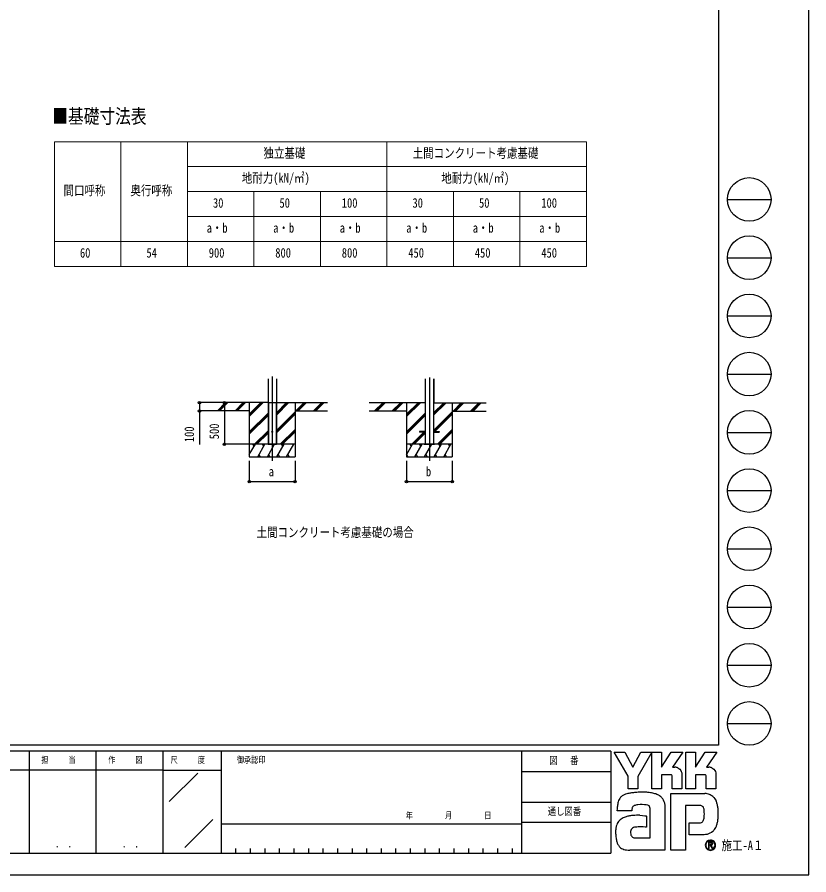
# Model space of a CAD drawing. Units: millimetres, scale not verified. Extents: x -14718 to 14718, y -10397 to 10401.
# Drawn here: x 5195 to 14718, y -10389 to -77 of the extents above; entities that cross this region are included whole.
import ezdxf
from ezdxf.enums import TextEntityAlignment as Align

# ---------------------------------------------------------------- set-up
doc = ezdxf.new("R2010")
doc.units = ezdxf.units.MM
doc.header["$LTSCALE"] = 50
doc.layers.add('0-1_TABLE1', color=7, linetype='Continuous', lineweight=18)
for name, color, linetype in [('0-2_USER1', 3, 'Continuous'), ('0-4_YKK_12', 2, 'Continuous'), ('0-5_YKK_A1', 4, 'Continuous'), ('0-6_YKK_D', 6, 'Continuous'), ('0-7_YKK_ZWAK', 7, 'Continuous')]:
    doc.layers.add(name, color=color, linetype=linetype)
doc.styles.add('ＭＳ ゴシック', font='')
doc.styles.get('ＭＳ ゴシック').set_extended_font_data('MS Gothic')

msp = doc.modelspace()

# ---------------------------------------------------------------- linework, layer by layer
at = {"layer": '0-1_TABLE1'}
for p, q in [((5642.58, -1573.84), (12042.58, -1573.84)), ((5642.58, -1573.84), (5642.58, -3073.84)), ((6442.58, -1573.84), (6442.58, -3073.84)), ((7242.58, -1573.84), (7242.58, -3073.84)), ((9642.58, -1573.84), (9642.58, -3073.84)), ((7242.58, -1873.84), (12042.58, -1873.84)), ((7242.58, -2173.84), (12042.58, -2173.84)), ((8042.58, -2173.84), (8042.58, -3073.84)), ((8842.58, -2173.84), (8842.58, -3073.84)), ((10442.58, -2173.84), (10442.58, -3073.84)), ((11242.58, -2173.84), (11242.58, -3073.84)), ((7242.58, -2473.84), (12042.58, -2473.84)), ((5642.58, -3073.84), (12042.58, -3073.84))]:
    msp.add_line(p, q, dxfattribs=at)
for points in [[(12042.58, -1573.84), (12042.58, -2173.84), (12042.58, -3073.84)], [(5642.58, -2773.84), (8042.58, -2773.84), (8842.58, -2773.84), (12042.58, -2773.84)]]:
    msp.add_lwpolyline(points, dxfattribs=at)
at = {"layer": '0-4_YKK_12'}
for p, q in [((8262.32, -4397.75), (8262.32, -5411.6)), ((10153.32, -4409.4), (10153.32, -5412.6))]:
    msp.add_line(p, q, dxfattribs=at)
at = {"layer": '0-5_YKK_A1'}
for p, q in [((8212.32, -4427.25), (8212.32, -5211.6)), ((8312.32, -4427.25), (8312.32, -5211.6)), ((8312.32, -4427.25), (8312.32, -5211.6)), ((10102.92, -4427.25), (10102.92, -4712.6)), ((10103.32, -4427.25), (10103.32, -5212.6)), ((10203.32, -4427.25), (10203.32, -5212.6)), ((10204.92, -4427.25), (10204.92, -4712.6)), ((8212.32, -4711.6), (7536.37, -4711.6)), ((7603.06, -4810.2), (7701.66, -4711.6)), ((7615.8, -4811.6), (7715.8, -4711.6)), ((7629.94, -4811.6), (7729.94, -4711.6)), ((7815.19, -4810.2), (7913.79, -4711.6)), ((7827.93, -4811.6), (7927.93, -4711.6)), ((7842.07, -4811.6), (7942.07, -4711.6)), ((7987.32, -4711.6), (7987.32, -5361.6)), ((7987.32, -4878.48), (8154.21, -4711.6)), ((7987.32, -4864.34), (8140.06, -4711.6)), ((7987.32, -4850.2), (8125.92, -4711.6)), ((8212.32, -4711.6), (8312.32, -4711.6)), ((8214.82, -4711.6), (8214.82, -5211.6)), ((8216.32, -4711.6), (8216.32, -5211.6)), ((8308.32, -4711.6), (8308.32, -5211.6)), ((8309.82, -4711.6), (8309.82, -5211.6)), ((8312.32, -4861.85), (8462.57, -4711.6)), ((8312.32, -4847.71), (8448.43, -4711.6)), ((8312.32, -4833.56), (8434.29, -4711.6)), ((8312.32, -4711.6), (8927.94, -4711.6)), ((8537.32, -4711.6), (8537.32, -5361.6)), ((8546.42, -4811.6), (8646.42, -4711.6)), ((8560.56, -4811.6), (8660.56, -4711.6)), ((8574.71, -4811.6), (8674.71, -4711.6)), ((8758.55, -4811.6), (8858.55, -4711.6)), ((8772.7, -4811.6), (8872.7, -4711.6)), ((8786.84, -4811.6), (8886.84, -4711.6)), ((10102.51, -4712.6), (9427.37, -4712.6)), ((9494.06, -4811.2), (9592.66, -4712.6)), ((9506.8, -4812.6), (9606.8, -4712.6)), ((9520.94, -4812.6), (9620.94, -4712.6)), ((9706.19, -4811.2), (9804.79, -4712.6)), ((9718.93, -4812.6), (9818.93, -4712.6)), ((9733.07, -4812.6), (9833.07, -4712.6)), ((9878.32, -4712.6), (9878.32, -5362.6)), ((9878.32, -4879.48), (10045.21, -4712.6)), ((9878.32, -4865.34), (10031.06, -4712.6)), ((9878.32, -4851.2), (10016.92, -4712.6)), ((10102.02, -4712.6), (10102.62, -4712.6)), ((10203.32, -4862.85), (10353.57, -4712.6)), ((10203.32, -4848.71), (10339.43, -4712.6)), ((10203.32, -4834.56), (10325.29, -4712.6)), ((10203.32, -4712.6), (10203.42, -4712.6)), ((10203.42, -4712.6), (10203.72, -4712.6)), ((10204.13, -4712.6), (10836.53, -4712.6)), ((10204.62, -4712.6), (10204.92, -4712.6)), ((10428.32, -4712.6), (10428.32, -5362.6)), ((10437.42, -4812.6), (10537.42, -4712.6)), ((10451.56, -4812.6), (10551.56, -4712.6)), ((10465.71, -4812.6), (10565.71, -4712.6)), ((10649.55, -4812.6), (10749.56, -4712.6)), ((10663.7, -4812.6), (10763.7, -4712.6)), ((10677.84, -4812.6), (10777.84, -4712.6)), ((7987.32, -4811.6), (7536.37, -4811.6)), ((7987.32, -5062.33), (8212.32, -4837.33)), ((8312.32, -5045.69), (8537.32, -4820.7)), ((8312.32, -5059.84), (8537.32, -4834.84)), ((8537.32, -4811.6), (8927.94, -4811.6)), ((9878.32, -4812.6), (9427.37, -4812.6)), ((9878.32, -5063.33), (10103.32, -4838.33)), ((10203.32, -5046.69), (10428.32, -4821.7)), ((10206.06, -5058.1), (10428.32, -4835.84)), ((10428.32, -4812.6), (10836.53, -4812.6)), ((7987.32, -5076.47), (8212.32, -4851.47)), ((7987.32, -5090.61), (8212.32, -4865.61)), ((8312.32, -5073.98), (8537.32, -4848.98)), ((9878.32, -5077.47), (10103.32, -4852.47)), ((9878.32, -5091.61), (10103.32, -4866.61)), ((10220.2, -5058.1), (10428.32, -4849.98)), ((8050.18, -5211.6), (8212.32, -5049.46)), ((8358.55, -5211.6), (8537.32, -5032.83)), ((8372.69, -5211.6), (8537.32, -5046.97)), ((10095.68, -5058.1), (10103.32, -5050.46)), ((10095.68, -5058.1), (10103.32, -5050.46)), ((10249.55, -5212.6), (10428.32, -5033.83)), ((10263.69, -5212.6), (10428.32, -5047.97)), ((8064.33, -5211.6), (8212.32, -5063.6)), ((8078.47, -5211.6), (8212.32, -5077.74)), ((8386.83, -5211.6), (8537.32, -5061.11)), ((9941.18, -5212.6), (10086.68, -5067.1)), ((9955.33, -5212.6), (10100.83, -5067.1)), ((9969.47, -5212.6), (10103.32, -5078.74)), ((10103.32, -5058.1), (10035.82, -5058.1)), ((10035.82, -5058.1), (10035.82, -5067.1)), ((10103.32, -5067.1), (10035.82, -5067.1)), ((10203.32, -5058.1), (10270.82, -5058.1)), ((10203.32, -5074.98), (10211.2, -5067.1)), ((10203.32, -5074.98), (10211.2, -5067.1)), ((10203.32, -5067.1), (10270.82, -5067.1)), ((10270.82, -5058.1), (10270.82, -5067.1)), ((10277.83, -5212.6), (10428.32, -5062.11)), ((8537.32, -5211.6), (7987.32, -5211.6)), ((7987.32, -5337.05), (8059.75, -5211.6)), ((8044.75, -5237.58), (8029.75, -5211.6)), ((8088.62, -5361.6), (8175.22, -5211.6)), ((8160.22, -5237.58), (8145.22, -5211.6)), ((8204.09, -5361.6), (8290.69, -5211.6)), ((8275.69, -5237.58), (8260.69, -5211.6)), ((8319.56, -5361.6), (8406.16, -5211.6)), ((8391.16, -5237.58), (8376.16, -5211.6)), ((8435.03, -5361.6), (8521.63, -5211.6)), ((10428.32, -5212.6), (9878.32, -5212.6)), ((9878.32, -5338.05), (9950.75, -5212.6)), ((9935.75, -5238.58), (9920.75, -5212.6)), ((9979.62, -5362.6), (10066.22, -5212.6)), ((10051.22, -5238.58), (10036.22, -5212.6)), ((10092.42, -5212.6), (10214.22, -5212.6)), ((10095.09, -5362.6), (10181.69, -5212.6)), ((10166.69, -5238.58), (10151.69, -5212.6)), ((10210.56, -5362.6), (10297.16, -5212.6)), ((10282.16, -5238.58), (10267.16, -5212.6)), ((10326.03, -5362.6), (10412.63, -5212.6)), ((10397.63, -5238.58), (10382.63, -5212.6)), ((7987.32, -5361.6), (8537.32, -5361.6)), ((8103.62, -5335.62), (8118.62, -5361.6)), ((8219.09, -5335.62), (8234.09, -5361.6)), ((8334.56, -5335.62), (8349.56, -5361.6)), ((8450.03, -5335.62), (8465.03, -5361.6)), ((9879.15, -5336.62), (9894.15, -5362.6)), ((9994.62, -5336.62), (10009.62, -5362.6)), ((10110.09, -5336.62), (10125.09, -5362.6)), ((10225.56, -5336.62), (10240.56, -5362.6)), ((10341.03, -5336.62), (10356.03, -5362.6)), ((9878.32, -5362.6), (10428.32, -5362.6))]:
    msp.add_line(p, q, dxfattribs=at)
for points in [[(8212.32, -4427.25), (8212.32, -5211.6), (8312.32, -5211.6)], [(10101.72, -4427.25), (10101.72, -4712.6), (10102.02, -4712.6)], [(10203.72, -4427.25), (10203.72, -4712.6), (10204.02, -4712.6), (10204.62, -4712.6)], [(10102.62, -4712.6), (10102.92, -4712.6), (10103.22, -4712.6), (10103.32, -4712.6)]]:
    msp.add_lwpolyline(points, dxfattribs=at)
msp.add_circle((8262.32, -5061.6), 5, dxfattribs=at)
at = {"layer": '0-6_YKK_D'}
for p, q in [((7535.37, -4711.6), (7386.32, -4711.6)), ((7687.32, -4711.6), (7687.32, -5211.6)), ((7535.37, -4811.6), (7386.32, -4811.6)), ((7986.32, -5211.6), (7686.32, -5211.6)), ((7987.32, -5411.6), (7987.32, -5662.6)), ((8537.32, -5411.6), (8537.32, -5662.6)), ((9878.32, -5412.6), (9878.32, -5662.6)), ((10428.32, -5412.6), (10428.32, -5662.6)), ((7987.32, -5661.6), (8537.32, -5661.6)), ((9878.32, -5661.6), (10428.32, -5661.6))]:
    msp.add_line(p, q, dxfattribs=at)
msp.add_lwpolyline([(7387.32, -4711.6), (7387.32, -4811.6), (7387.32, -5216.7)], dxfattribs=at)
for centre in [(7387.32, -4711.6), (7687.32, -4711.6), (7387.32, -4811.6), (7687.32, -5211.6), (7987.32, -5661.6), (8537.32, -5661.6), (9878.32, -5661.6), (10428.32, -5661.6)]:
    msp.add_circle(centre, 14.88, dxfattribs=at)
at = {"layer": '0-7_YKK_ZWAK'}
for p, q in [((13632.57, 9718.4), (13632.57, -8831.6)), ((13737.57, -2269.1), (14262.57, -2269.1)), ((13737.57, -2969.1), (14262.57, -2969.1)), ((13737.57, -3669.1), (14262.57, -3669.1)), ((13737.57, -4369.1), (14262.57, -4369.1)), ((13737.57, -5069.1), (14262.57, -5069.1)), ((13737.57, -5769.1), (14262.57, -5769.1)), ((13737.57, -6469.1), (14262.57, -6469.1)), ((13737.57, -7169.1), (14262.57, -7169.1)), ((13737.57, -7869.1), (14262.57, -7869.1)), ((13737.57, -8569.1), (14262.57, -8569.1)), ((13632.57, -8831.6), (-13667.43, -8831.6)), ((5337.57, -8901.6), (5337.57, -10126.6)), ((6142.57, -8901.6), (6142.57, -10126.6)), ((6947.57, -8901.6), (6947.57, -10126.6)), ((7647.57, -8901.6), (6947.57, -8901.6)), ((11261.32, -8901.6), (7647.57, -8901.6)), ((7647.57, -8901.6), (7647.57, -10126.6)), ((11261.32, -8901.6), (11261.32, -10126.6)), ((12337.57, -8901.6), (11261.32, -8901.6)), ((12337.57, -8901.6), (12337.57, -10126.6)), ((6947.57, -9129.1), (4532.57, -9129.1)), ((6947.57, -9129.1), (7647.57, -9129.1)), ((7024.87, -9508.12), (7367.63, -9165.35)), ((11261.32, -9146.6), (12337.57, -9146.6)), ((11261.32, -9514.1), (12337.57, -9514.1)), ((7212.35, -10060.06), (7549.12, -9723.29)), ((7647.57, -9776.6), (11261.32, -9776.6)), ((12337.57, -9759.1), (11261.32, -9759.1)), ((7822.57, -10074.1), (7822.57, -10126.6)), ((7997.57, -10074.1), (7997.57, -10126.6)), ((8172.57, -10074.1), (8172.57, -10126.6)), ((8347.57, -10074.1), (8347.57, -10126.6)), ((8522.57, -10074.1), (8522.57, -10126.6)), ((8697.57, -10074.1), (8697.57, -10126.6)), ((8872.57, -10074.1), (8872.57, -10126.6)), ((9047.57, -10074.1), (9047.57, -10126.6)), ((9222.57, -10074.1), (9222.57, -10126.6)), ((9397.57, -10074.1), (9397.57, -10126.6)), ((9572.57, -10074.1), (9572.57, -10126.6)), ((9747.57, -10074.1), (9747.57, -10126.6)), ((9922.57, -10074.1), (9922.57, -10126.6)), ((10097.57, -10074.1), (10097.57, -10126.6)), ((10272.57, -10074.1), (10272.57, -10126.6)), ((10447.57, -10074.1), (10447.57, -10126.6)), ((10622.57, -10074.1), (10622.57, -10126.6)), ((10797.57, -10074.1), (10797.57, -10126.6)), ((10972.57, -10074.1), (10972.57, -10126.6)), ((11147.57, -10074.1), (11147.57, -10126.6)), ((13533.36, -10088.03), (13533.36, -10088.03)), ((4532.57, -10126.6), (6947.57, -10126.6)), ((6947.57, -10126.6), (7647.57, -10126.6)), ((7647.57, -10126.6), (11261.32, -10126.6)), ((11261.32, -10126.6), (12337.57, -10126.6))]:
    msp.add_line(p, q, dxfattribs=at)
for points in [[(-14717.5, -10389.1), (14717.5, -10389.1), (14717.5, 10400.9), (-14717.5, 10400.9)], [(12376.07, -8912.1), (12504.91, -8912.1), (12601.65, -9094.45), (12698.14, -8912.1), (12827.07, -8912.1), (12661.85, -9206.07), (12661.85, -9353.57), (12544.34, -9353.57), (12544.34, -9202.1)]]:
    msp.add_lwpolyline(points, close=True, dxfattribs=at)
for points in [[(6947.57, -8901.6), (4532.57, -8901.6), (4532.57, -10126.6)], [(13056.91, -9187.23), (12945.69, -9187.23), (12945.69, -9353.44), (12827.2, -9353.44), (12827.2, -8912.1), (12945.69, -8912.1), (12945.69, -9092.65), (13062.24, -8912.1), (13201.44, -8912.1), (13076.56, -9094.84), (13080.98, -9094.84), (13085.87, -9094.84), (13090.88, -9094.84), (13095.71, -9094.84), (13100.03, -9094.84), (13103.51, -9094.84), (13105.84, -9094.84), (13106.68, -9094.84)], [(13466.29, -9187.23), (13355.19, -9187.23), (13355.19, -9353.57), (13236.64, -9353.57), (13236.64, -8912.1), (13355.19, -8912.1), (13355.19, -9092.65), (13471.61, -8912.1), (13610.81, -8912.1), (13485.93, -9094.84), (13490.4, -9094.84), (13495.31, -9094.84), (13500.33, -9094.84), (13505.15, -9094.84), (13509.45, -9094.84), (13512.91, -9094.84), (13515.22, -9094.84), (13516.06, -9094.84)], [(13140.77, -9101.85), (13154.92, -9109.93), (13166.9, -9120.47), (13176.54, -9133.02), (13183.64, -9147.12), (13188.04, -9162.34), (13189.54, -9178.22), (13189.54, -9353.86), (13073.94, -9353.86), (13073.94, -9204.03)], [(13550.19, -9101.85), (13564.38, -9109.93), (13576.41, -9120.47), (13586.09, -9133.02), (13593.24, -9147.12), (13597.66, -9162.34), (13599.18, -9178.22), (13599.18, -9353.57), (13483.31, -9353.57), (13483.31, -9204.03)], [(13401.04, -9554.37), (13234.18, -9554.37), (13234.18, -10091.6), (13059.31, -10091.6), (13059.31, -9411.87), (13465.73, -9411.87)], [(13575.5, -9459.89), (13586.9, -9474.29), (13595.45, -9488.23), (13601.41, -9500.85)], [(12616.79, -9557.19), (12608.65, -9561.77), (12602.31, -9567.36), (12597.51, -9573.89), (12594.02, -9581.28), (12591.62, -9589.46), (12590.06, -9598.34), (12589.12, -9607.86), (12588.55, -9617.94), (12413.61, -9618.36), (12414.12, -9594.43), (12415.09, -9567.55)], [(12976.98, -9511.18), (12981.95, -9531.26), (12984.76, -9552.75), (12985.65, -9575.65), (12985.65, -10091.6), (12563.43, -10091.6)], [(12683.81, -9673.45), (12716.93, -9675.63), (12742.96, -9678.55), (12759.99, -9681.28), (12766.09, -9682.91), (12766.09, -9816.75), (12746.73, -9814.71), (12725.5, -9813.56), (12703.76, -9813.12), (12682.9, -9813.18), (12664.29, -9813.57), (12649.29, -9814.08), (12639.29, -9814.53), (12635.65, -9814.72), (12620.52, -9817.49), (12607.47, -9821.82), (12596.51, -9827.74), (12587.63, -9835.29), (12580.84, -9844.49), (12576.14, -9855.37), (12573.53, -9867.95), (12573, -9882.27), (12574.67, -9898.01), (12578.01, -9911.03), (12582.82, -9921.56), (12588.89, -9929.86), (12596.01, -9936.18), (12603.97, -9940.77), (12612.56, -9943.87), (12621.56, -9945.73), (12807.42, -9945.73), (12807.42, -9601.86), (12807.47, -9595.04), (12807.12, -9588.38), (12806.24, -9581.95), (12804.75, -9575.86), (12802.52, -9570.19), (12799.45, -9565.02), (12795.43, -9560.44), (12790.36, -9556.54)], [(12790.36, -9556.54), (12779.46, -9552.26), (12762.03, -9548.63), (12739.79, -9545.96), (12714.48, -9544.53), (12687.79, -9544.64), (12661.47, -9546.59)], [(13460.39, -9657.59), (13460.17, -9635.31), (13459.11, -9615.24), (13456.6, -9597.62), (13452.03, -9582.67)], [(13560.97, -9867.5), (13544.82, -9880.05), (13528.01, -9889.92), (13510.64, -9897.28), (13492.85, -9902.32), (13474.77, -9905.21), (13456.52, -9906.13), (13276.76, -9906.13), (13276.76, -9764.92), (13378.13, -9764.92), (13396.82, -9764.66), (13413.25, -9763.07), (13427.35, -9758.93)], [(13561.12, -10013.19), (13561.04, -10011.14), (13560.78, -10009.16), (13560.36, -10007.27), (13559.77, -10005.46), (13559.01, -10003.74), (13558.09, -10002.13), (13557.02, -10000.63), (13555.78, -9999.24), (13554.16, -9997.81), (13552.36, -9996.56), (13550.39, -9995.5), (13548.26, -9994.62), (13545.97, -9993.94), (13543.54, -9993.45), (13540.97, -9993.15), (13538.27, -9993.05), (13511.74, -9993.05), (13511.74, -10071.09), (13519.76, -10071.09), (13519.76, -10001.01), (13538.27, -10001.01), (13540.18, -10001.07), (13541.98, -10001.26), (13543.66, -10001.57), (13545.22, -10002), (13546.65, -10002.55), (13547.95, -10003.21), (13549.11, -10003.99), (13550.13, -10004.88)], [(13553.26, -10013.19), (13552.77, -10016.94), (13551.43, -10019.9), (13549.41, -10022.15), (13546.91, -10023.79), (13544.1, -10024.9), (13541.17, -10025.59), (13538.29, -10025.94), (13535.65, -10026.03), (13528.71, -10026.03), (13532.21, -10031.99), (13555.13, -10071.35), (13564.3, -10071.35), (13542.2, -10033.47), (13544.27, -10033.06), (13546.24, -10032.53), (13548.12, -10031.9), (13549.88, -10031.16), (13551.54, -10030.31), (13553.08, -10029.35), (13554.49, -10028.29), (13555.78, -10027.11)]]:
    msp.add_lwpolyline(points, dxfattribs=at)
for centre in [(14000.07, -2269.1), (14000.07, -2969.1), (14000.07, -3669.1), (14000.07, -4369.1), (14000.07, -5069.1), (14000.07, -5769.1), (14000.07, -6469.1), (14000.07, -7169.1), (14000.07, -7869.1), (14000.07, -8569.1)]:
    msp.add_circle(centre, 262.5, dxfattribs=at)
for centre, radius, start, end in [((13106.86, -9182.26), 87.42, 78.26798, 90.11215), ((13108.11, -9175.9), 80.94, 66.19963, 78.22058), ((13516.23, -9182.42), 87.58, 78.27851, 90.10826), ((13517.43, -9176.28), 81.32, 66.2483, 78.23226), ((13057.53, -9203.63), 16.41, 358.57817, 92.1683), ((13466.98, -9203.55), 16.33, 358.29941, 92.43455), ((12570.62, -9553.61), 152.53, 152.2125, 163.4865), ((12547.28, -9541.54), 126.25, 138.03852, 152.12015), ((12547.26, -9542.13), 126.64, 122.60463, 137.83438), ((12564, -9569.21), 158.47, 108.37421, 122.42809), ((12590.52, -9663.52), 256.38, 100.93159, 107.35499), ((12677.19, -10083.96), 685.64, 97.86054, 101.37938), ((12717.87, -10366.63), 971.23, 94.90201, 97.9576), ((12720.64, -10389.26), 994, 91.6169, 94.94971), ((12716.79, -10228.31), 833.01, 87.51794, 91.66439), ((12727.61, -9996.32), 600.77, 81.92631, 87.59083), ((12759.56, -9777.41), 379.54, 73.67137, 82.05943), ((12806.94, -9618.81), 214.03, 60.60528, 73.9085), ((12826.34, -9580.13), 170.81, 52.17347, 59.90542), ((12843.69, -9557.67), 142.43, 43.55042, 52.14561), ((12853.25, -9548.43), 129.14, 34.48659, 43.50182), ((12853.31, -9548.23), 128.97, 25.58915, 34.43128), ((13459.09, -9598.85), 187.09, 78.73198, 87.96551), ((13464.58, -9570.79), 158.51, 69.03034, 78.69541), ((13469.69, -9557.15), 143.94, 59.39484, 68.9885), ((13472.06, -9553), 139.16, 50.3012, 59.3616), ((13471.19, -9553.98), 140.47, 42.05209, 50.28551), ((12732.32, -9585.7), 317.75, 171.55622, 176.72493), ((12624.64, -9569.63), 208.88, 163.48385, 171.57982), ((12662.97, -9666.8), 118.94, 102.4979, 112.84632), ((12685.98, -9766.08), 220.85, 96.37207, 102.75341), ((12841.84, -9553.61), 141.65, 17.43089, 25.54591), ((13402, -9640.14), 85.77, 77.94572, 90.63794), ((13409.45, -9605.16), 50.01, 60.20991, 77.92418), ((13414.28, -9596.07), 39.72, 39.8078, 59.75378), ((13407.49, -9601.26), 48.26, 22.65544, 39.38165), ((13401.82, -9593.94), 220.22, 14.76267, 25.00486), ((13266.76, -9630.75), 360.21, 7.9139, 14.95041), ((13131.85, -9650.37), 496.54, 2.54376, 8.01251), ((12589.48, -9926.75), 246.63, 106.61303, 112.59024), ((12624.58, -10044.75), 369.75, 99.87193, 106.59825), ((12644.25, -10155.55), 482.28, 94.78469, 99.91711), ((12653.83, -10265.8), 592.94, 90.80099, 94.81812), ((12655.28, -10347.89), 675.05, 87.57779, 90.82714), ((13273.74, -9677.75), 185.88, 347.14308, 355.40008), ((13062.71, -9659.62), 397.69, 355.2339, 0.29193), ((13076.59, -9655.86), 551.86, 352.8937, 357.82206), ((13054.52, -9654.44), 573.97, 357.76419, 2.60674), ((12573.6, -9851.11), 178.16, 153.89178, 164.94341), ((12547.25, -9838.44), 148.92, 142.04688, 153.80771), ((12542.16, -9834.8), 142.67, 130.60221, 141.94427), ((12550.56, -9844.9), 155.81, 120.60724, 130.53081), ((12567.15, -9873.11), 188.53, 112.58838, 120.58162), ((13411.02, -9722.1), 40.29, 293.91672, 314.09376), ((13405.52, -9717.25), 47.6, 314.78099, 333.92928), ((13370.17, -9700.08), 86.9, 334.00676, 347.34989), ((13346.92, -9707.01), 276.41, 339.22498, 347.31457), ((13192.02, -9670.87), 435.46, 347.15166, 352.97565), ((12733.47, -9876.3), 340.51, 174.55588, 182.47272), ((12923.74, -9873.31), 530.77, 181.90948, 187.89042), ((12631.44, -9866.53), 238.02, 164.97537, 174.56739), ((13444.3, -9735.95), 175.83, 311.57033, 318.66243), ((13423.95, -9718.1), 202.9, 318.67367, 325.29112), ((13476.26, -9757.09), 137.72, 326.23251, 339.61931), ((12700.42, -9904.72), 305.25, 187.80471, 196.36971), ((12582.52, -9939.55), 182.31, 196.3102, 208.20993), ((13533.46, -10032.76), 61.74, 90.09157, 179.92363), ((13533.07, -10032.56), 54.9, 134.8007, 180.12175), ((13533.23, -10032.25), 54.8, 89.86602, 135.149), ((13533.45, -10032.65), 61.63, 44.93442, 90.08536), ((13533.47, -10032.67), 55.21, 45.03108, 90.11509), ((13533.51, -10032.69), 55.2, 0.00643, 45.07115), ((13533.94, -10032.46), 61.15, 359.78949, 45.13288), ((12531.17, -9966.88), 124.15, 208.29777, 223.35561), ((12519.59, -9977.07), 108.73, 223.64205, 239.63663), ((12529.2, -9959.58), 128.68, 239.8785, 253.65355), ((12546.8, -9899.13), 191.64, 253.69102, 263.74909), ((12561.7, -9766.44), 325.16, 263.68487, 270.30455), ((13533.08, -10032.83), 61.37, 179.86065, 225.14399), ((13532.85, -10032.92), 54.68, 179.75513, 225.29722), ((13533.37, -10032.84), 61.57, 224.94536, 269.98445), ((13533.25, -10033.41), 54.62, 224.62822, 270.10973), ((13533.27, -10032.59), 55.44, 270.09072, 359.90926), ((13533.37, -10032.53), 61.88, 269.98802, 314.93777), ((13541.53, -10012.86), 11.73, 358.3894, 42.86139), ((13541.76, -10013.75), 19.37, 316.37674, 1.6565), ((13533.79, -10032.93), 61.3, 314.92572, 0.23508)]:
    msp.add_arc(centre, radius, start, end, dxfattribs=at)

# ---------------------------------------------------------------- texts
at = {"layer": '0-1_TABLE1', "style": 'ＭＳ ゴシック', "width": 0.8}
for s, p in [('独立基礎', (8156.98, -1802.59)), ('土間コンクリート考慮基礎', (9952.18, -1802.59)), ('地耐力(kN/㎡)', (7896.58, -2102.59)), ('地耐力(kN/㎡)', (10296.58, -2102.59)), ('間口呼称', (5752.78, -2252.59)), ('奥行呼称', (6556.98, -2252.59)), ('30', (7550.18, -2402.59)), ('50', (8350.18, -2402.59)), ('100', (9099.78, -2402.59)), ('30', (9950.18, -2402.59)), ('50', (10750.18, -2402.59)), ('100', (11499.78, -2402.59)), ('a・b', (7474.58, -2702.59)), ('a・b', (8274.58, -2702.59)), ('a・b', (9074.58, -2702.59)), ('a・b', (9874.58, -2702.59)), ('a・b', (10674.58, -2702.59)), ('a・b', (11474.58, -2702.59)), ('60', (5950.18, -3002.59)), ('54', (6750.18, -3002.59)), ('900', (7499.78, -3002.59)), ('800', (8299.78, -3002.59)), ('800', (9099.78, -3002.59)), ('450', (9899.78, -3002.59)), ('450', (10699.78, -3002.59)), ('450', (11499.78, -3002.59))]:
    msp.add_text(s, height=115.5, dxfattribs=at).set_placement(p, align=Align.BOTTOM_LEFT)
at = {"layer": '0-2_USER1', "style": 'ＭＳ ゴシック', "width": 0.8}
for s, height, p in [('■基礎寸法表', 173.2, (5617.29, -1406.4)), ('土間コンクリート考慮基礎の場合', 115.5, (8074.5, -6362.6))]:
    msp.add_text(s, height=height, dxfattribs=at).set_placement(p, align=Align.BOTTOM_LEFT)
at = {"layer": '0-6_YKK_D', "style": 'ＭＳ ゴシック', "width": 0.8}
for s, p in [('100', (7357.32, -5186.7)), ('500', (7657.32, -5151.85))]:
    msp.add_text(s, height=115.5, rotation=90, dxfattribs=at).set_placement(p, align=Align.BOTTOM_LEFT)
for s, p in [('a', (8220.32, -5631.6)), ('b', (10111.32, -5631.6))]:
    msp.add_text(s, height=115.5, dxfattribs=at).set_placement(p, align=Align.BOTTOM_LEFT)
at = {"layer": '0-7_YKK_ZWAK', "style": 'ＭＳ ゴシック', "width": 0.8}
for s, height, p in [('担     当', 76.98, (5485.27, -9067.85)), ('作     図', 76.98, (6290.27, -9067.85)), ('尺     度', 76.98, (7039.97, -9067.85)), ('御承認印', 76.98, (7836.98, -9067.85)), ('図\u3000 番', 89.81, (11596.91, -9085.35)), ('通し図番', 89.81, (11577.31, -9697.85)), ('年        月        日', 76.98, (9869.67, -9735.35)), ('施工-A１', 115.5, (13667.57, -10126.6)), ('． ．', 90.71, (5652.5, -10089.33)), ('． ．', 90.71, (6457.5, -10089.33))]:
    msp.add_text(s, height=height, dxfattribs=at).set_placement(p, align=Align.BOTTOM_LEFT)

doc.saveas('drawing.dxf')
